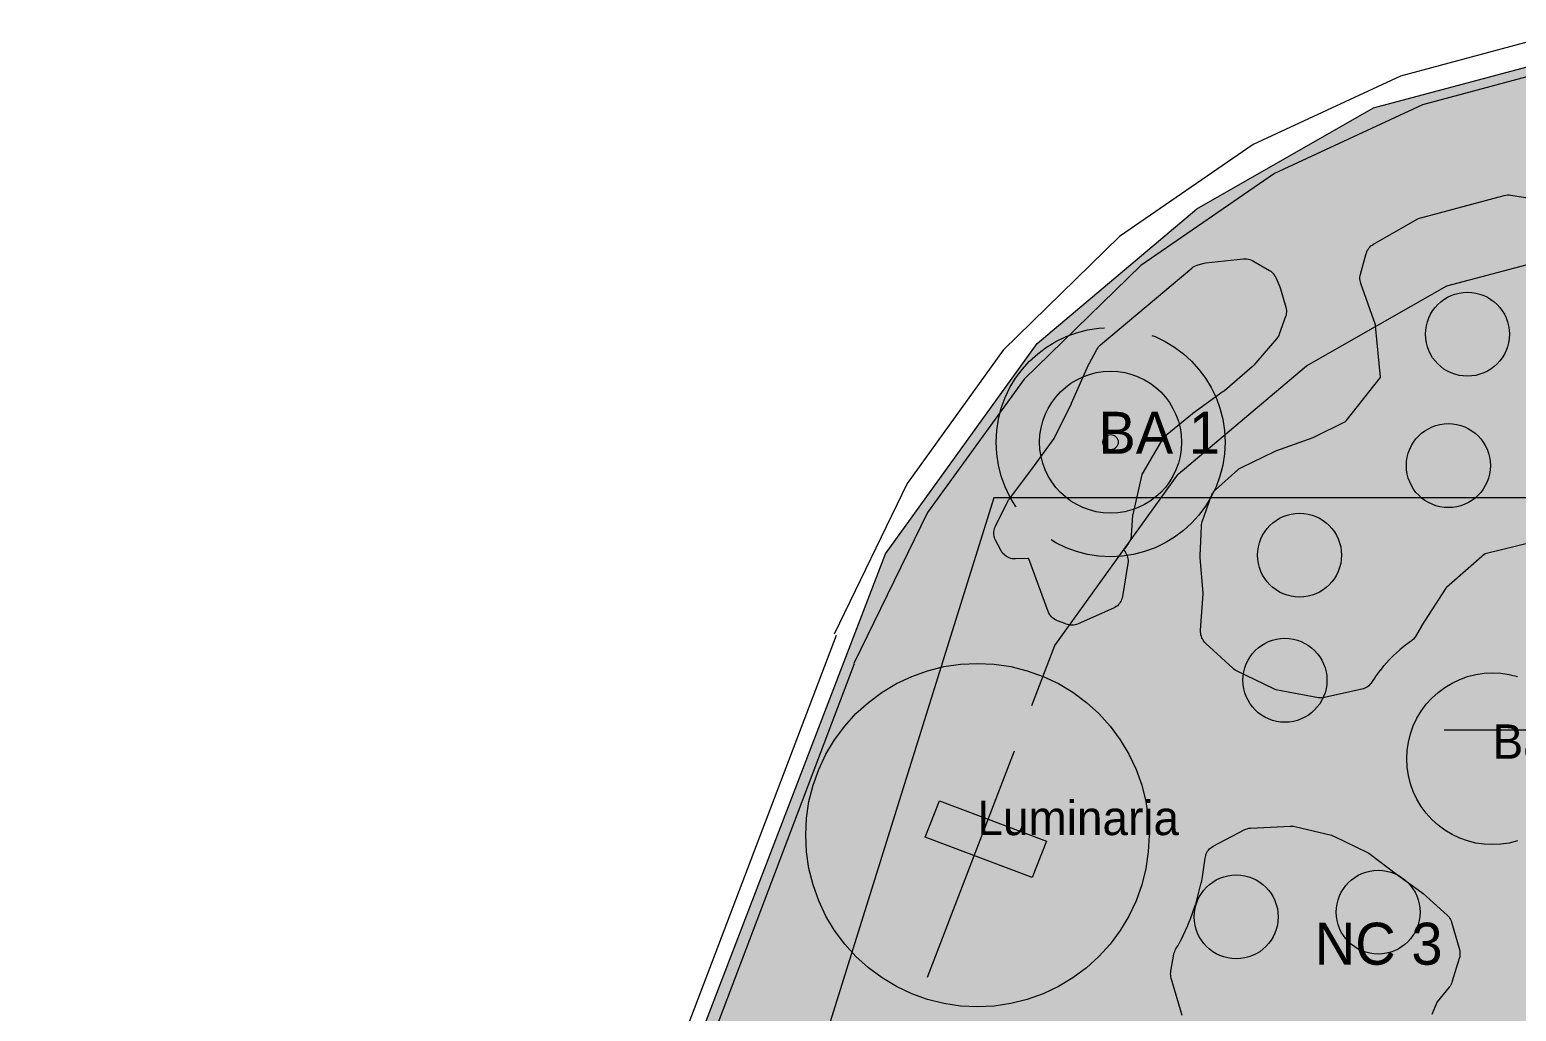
# Model space of a CAD drawing. Header units: metres. Extents: x 1 to 213, y 1 to 147.
# Drawn here: x 69.33 to 77.12, y 48.98 to 54.12 of the extents above; entities that cross this region are included whole.
import ezdxf

# ---------------------------------------------------------------- set-up
doc = ezdxf.new("R2010")
doc.units = ezdxf.units.M
doc.linetypes.add('DASHED', pattern=[1.524, 1.27, -0.254])
doc.layers.get('0').update_dxf_attribs({"lineweight": 0, "plot": 0})
for name, color, linetype, lineweight, plot in [('00-BASE-ARQUITECTURA', 8, 'Continuous', 0, False), ('PJ-ARBUSTOS', 82, 'Continuous', 0, False), ('PJ-COPA-ADULTA', 8, 'DASHED', 0, False), ('PJ-ETIQUETAS', 7, 'Continuous', 0, False), ('PJ-GRAVILLA', 42, 'Continuous', 0, False), ('PJ-HERBACEAS', 212, 'Continuous', 0, False), ('PJ-LIMITE-JARDIN', 7, 'Continuous', 0, False), ('PJ-MASAS', 92, 'Continuous', 0, False), ('PJ-MASAS-RELLENO', 92, 'Continuous', 0, False), ('PJ-PROTEGIDO', 30, 'DASHED', 0, False), ('PJ-RIEGO-SECTORES', 5, 'Continuous', 0, False), ('PJ-VISIBILIDAD', 1, 'DASHED', 0, False)]:
    doc.layers.add(name, color=color, linetype=linetype, lineweight=lineweight, plot=plot)

# ---------------------------------------------------------------- blocks, each defined once
blk = doc.blocks.new('PJ_AM')
blk.add_circle((0, 0), 0.22)
for tag, p, height in [('CODIGO', (0.15, 0.15), 0.2), ('ESPECIE', (0.15, -0.1), 0.15), ('ZONA', (0.15, -0.3), 0.15)]:
    blk.add_attdef(tag, p, '', height=height)
blk = doc.blocks.new('PJ_NC')
blk.add_circle((0, 0), 0.22)
for tag, p, height in [('CODIGO', (0.15, 0.15), 0.2), ('ESPECIE', (0.15, -0.1), 0.15), ('ZONA', (0.15, -0.3), 0.15)]:
    blk.add_attdef(tag, p, '', height=height)
blk = doc.blocks.new('PJ_BA')
for radius in [0.372, 0.04]:
    blk.add_circle((0, 0), radius)
for tag, p, height in [('CODIGO', (0.15, 0.15), 0.2), ('ESPECIE', (0.15, -0.1), 0.15), ('ZONA', (0.15, -0.3), 0.15)]:
    blk.add_attdef(tag, p, '', height=height)

msp = doc.modelspace()

# ---------------------------------------------------------------- hatches: boundary and pattern name
at = {"layer": 'PJ-GRAVILLA'}
h = msp.add_hatch(dxfattribs=at)
h.set_pattern_fill('GRAVEL', scale=0.03)
h.paths.add_polyline_path([(77.6993, 54.0632), (78.7135, 54.0191), (78.7135, 53.4899), (79.0663, 53.2253), (90.7961, 53.2253), (91.1489, 53.4899), (91.1489, 54.0191), (92.1631, 54.0632), (94.1034, 54.0632), (95.6468, 53.6663), (97.0579, 52.6962), (98.1163, 51.3291), (101.2913, 42.642), (101.0708, 42.4656), (70.5996, 42.4656), (70.5555, 42.8184), (70.8201, 43.568), (73.8187, 51.3732), (74.6125, 52.4757), (75.4503, 53.1812), (76.3764, 53.7104), (77.6993, 54.0632)])
at = {"layer": 'PJ-MASAS-RELLENO'}
for points in [[(75.4974, 50.904), (75.4921, 50.9095), (75.4872, 50.9154), (75.483, 50.9218), (75.4794, 50.9285), (75.4771, 50.9333), (75.474, 50.941), (75.4717, 50.9489), (75.4702, 50.957), (75.4695, 50.9652), (75.4697, 50.9734), (75.4838, 51.165), (75.4839, 51.1666), (75.4838, 51.1682), (75.4676, 51.3535), (75.4674, 51.3637), (75.4738, 51.5187), (75.4745, 51.5266), (75.476, 51.5344), (75.4782, 51.5419), (75.5254, 51.6762), (75.5284, 51.6837), (75.5322, 51.6908), (75.5367, 51.6975), (75.5419, 51.7038), (75.5477, 51.7094), (75.665, 51.8138), (75.6707, 51.8185), (75.6769, 51.8226), (75.6835, 51.8261), (75.8567, 51.9095), (75.864, 51.9126), (76.0593, 51.9837), (76.0633, 51.9854), (76.2286, 52.0671), (76.2305, 52.0682), (76.232, 52.0698), (76.4114, 52.2957), (76.4125, 52.2972), (76.4124, 52.2991), (76.3872, 52.5682), (76.3868, 52.5706), (76.3861, 52.573), (76.3094, 52.7908), (76.3071, 52.7986), (76.3056, 52.8065), (76.3049, 52.8146), (76.305, 52.8227), (76.306, 52.8308), (76.3077, 52.8387), (76.3379, 52.9476), (76.3403, 52.955), (76.3435, 52.9622), (76.3473, 52.969), (76.3518, 52.9754), (76.3569, 52.9813), (76.3626, 52.9867), (76.3687, 52.9915), (76.3753, 52.9957), (76.6049, 53.1269), (76.6111, 53.1301), (76.6174, 53.1327), (76.624, 53.1348), (77.0615, 53.2514), (77.0698, 53.2532), (77.0782, 53.254), (77.0867, 53.254), (77.0951, 53.2531), (77.2383, 53.2294), (77.2402, 53.2292), (77.2422, 53.2292), (77.4455, 53.235), (77.448, 53.2352), (77.6323, 53.252), (77.6395, 53.2523), (77.6467, 53.252), (77.6539, 53.251), (77.6609, 53.2494), (77.8186, 53.2057), (77.826, 53.2032), (77.8332, 53.2), (77.84, 53.1962), (77.8465, 53.1916), (77.8524, 53.1865), (77.8578, 53.1808), (77.9523, 53.071), (77.9572, 53.0647), (77.9614, 53.058), (77.965, 53.0509), (77.9678, 53.0434), (77.9699, 53.0358), (77.9712, 53.0279), (77.9717, 53.02), (77.9738, 52.8728), (77.9735, 52.8647), (77.9724, 52.8568), (77.9705, 52.849), (77.9037, 52.6228), (77.9032, 52.6209), (77.9035, 52.619), (77.9544, 52.3587), (77.9549, 52.3567), (77.9559, 52.3548), (78.0106, 52.2558), (78.0118, 52.2539), (78.0132, 52.2522), (78.1606, 52.0857), (78.1619, 52.0844), (78.1633, 52.0832), (78.362, 51.9288), (78.3648, 51.9265), (78.5429, 51.7747), (78.5482, 51.7697), (78.553, 51.7643), (78.5573, 51.7585), (78.6614, 51.604), (78.6656, 51.5971), (78.6691, 51.5897), (78.6718, 51.5821), (78.6737, 51.5742), (78.7061, 51.4034), (78.7071, 51.3962), (78.7075, 51.3889), (78.7072, 51.3816), (78.6875, 51.1529), (78.6865, 51.1458), (78.685, 51.1389), (78.6828, 51.1321), (78.68, 51.1255), (78.5825, 50.9203), (78.579, 50.9138), (78.5749, 50.9076), (78.5703, 50.9018), (78.434, 50.7468), (78.4292, 50.7418), (78.4239, 50.7371), (78.4182, 50.733), (78.2514, 50.6223), (78.244, 50.6179), (78.2361, 50.6144), (78.2279, 50.6117), (78.2195, 50.6099), (78.0322, 50.5807), (78.024, 50.5799), (78.0158, 50.5799), (78.0076, 50.5807), (77.9996, 50.5824), (77.9918, 50.5848), (77.9842, 50.5881), (77.8299, 50.6648), (77.8229, 50.6688), (77.8163, 50.6734), (77.8102, 50.6786), (77.8047, 50.6845), (77.7998, 50.6908), (77.7955, 50.6977), (77.792, 50.7049), (77.7182, 50.8765), (77.7152, 50.8848), (77.6405, 51.1299), (77.6398, 51.1316), (77.6388, 51.1331), (77.4715, 51.3435), (77.4703, 51.3449), (77.4686, 51.3456), (77.2211, 51.4366), (77.2193, 51.4372), (77.2173, 51.4368), (76.9613, 51.3729), (76.9596, 51.3724), (76.9581, 51.3712), (76.7579, 51.197), (76.7565, 51.1957), (76.7554, 51.1941), (76.6281, 50.996), (76.6273, 50.9947), (76.5955, 50.9409), (76.5909, 50.9338), (76.5854, 50.9273), (76.5794, 50.9213), (76.5727, 50.9161), (76.5705, 50.9145), (76.5366, 50.8894), (76.5351, 50.8882), (76.5138, 50.8708), (76.5123, 50.8695), (76.4811, 50.8411), (76.4796, 50.8398), (76.4602, 50.8204), (76.4589, 50.8189), (76.4305, 50.7877), (76.4292, 50.7862), (76.4118, 50.7649), (76.4106, 50.7634), (76.3855, 50.7295), (76.3843, 50.7279), (76.3691, 50.7051), (76.368, 50.7034), (76.3668, 50.7014), (76.3623, 50.6947), (76.3571, 50.6885), (76.3514, 50.6828), (76.345, 50.6777), (76.3382, 50.6733), (76.331, 50.6696), (76.3234, 50.6666), (76.3156, 50.6645), (76.119, 50.6207), (76.1111, 50.6193), (76.103, 50.6188), (76.095, 50.6191), (76.087, 50.6201), (75.8733, 50.6599), (75.8665, 50.6615), (75.8598, 50.6637), (75.8533, 50.6664), (75.6578, 50.7605), (75.6508, 50.7643), (75.6442, 50.7688), (75.6381, 50.7739), (75.4974, 50.904)], [(74.3953, 51.4461), (74.3921, 51.453), (74.3895, 51.4601), (74.3877, 51.4674), (74.3865, 51.4749), (74.3861, 51.4824), (74.3863, 51.49), (74.3873, 51.4975), (74.389, 51.5049), (74.3914, 51.5121), (74.3944, 51.519), (74.4596, 51.65), (74.4633, 51.6565), (74.4675, 51.6627), (74.5845, 51.8165), (74.585, 51.8173), (74.7016, 51.9786), (74.7025, 51.9799), (74.7033, 51.9814), (74.7927, 52.162), (74.7934, 52.1634), (74.883, 52.3636), (74.8856, 52.3688), (74.9265, 52.4451), (74.9304, 52.4516), (74.9349, 52.4577), (74.9399, 52.4634), (74.9455, 52.4685), (75.423, 52.8706), (75.4295, 52.8756), (75.4365, 52.8798), (75.4438, 52.8833), (75.4515, 52.886), (75.4818, 52.8952), (75.489, 52.897), (75.4963, 52.8981), (75.6948, 52.9196), (75.7033, 52.9201), (75.7117, 52.9196), (75.7201, 52.9183), (75.7283, 52.9161), (75.7362, 52.913), (75.7438, 52.9091), (75.8304, 52.8585), (75.8373, 52.8539), (75.8438, 52.8487), (75.8497, 52.8428), (75.8549, 52.8363), (75.8594, 52.8293), (75.8632, 52.8218), (75.8849, 52.7727), (75.8886, 52.7626), (75.9165, 52.666), (75.9184, 52.6578), (75.9195, 52.6495), (75.9196, 52.6412), (75.9189, 52.6328), (75.9174, 52.6246), (75.9149, 52.6166), (75.882, 52.5253), (75.8792, 52.5185), (75.8758, 52.5121), (75.8718, 52.506), (75.8673, 52.5002), (75.7479, 52.3615), (75.7439, 52.3571), (75.7395, 52.3531), (75.5945, 52.2279), (75.5887, 52.2234), (75.4287, 52.109), (75.4265, 52.1073), (75.2739, 51.981), (75.2727, 51.9799), (75.2717, 51.9784), (75.1629, 51.7933), (75.1619, 51.7915), (75.1614, 51.7895), (75.1138, 51.58), (75.1135, 51.5785), (75.1133, 51.5769), (75.1065, 51.4712), (75.1057, 51.4638), (75.1041, 51.4565), (75.102, 51.4494), (75.0991, 51.4425), (75.0956, 51.4359), (75.0916, 51.4297), (75.0703, 51.4001), (75.0692, 51.3985), (75.067, 51.3952), (75.0661, 51.3935), (75.0687, 51.3907), (75.0687, 51.3907), (75.0688, 51.3905), (75.0739, 51.3844), (75.0783, 51.3777), (75.082, 51.3707), (75.085, 51.3633), (75.0873, 51.3556), (75.0888, 51.3478), (75.0895, 51.3398), (75.0894, 51.3318), (75.0885, 51.3239), (75.06, 51.1496), (75.0583, 51.1418), (75.0559, 51.1343), (75.0527, 51.127), (75.0489, 51.1201), (75.0443, 51.1136), (75.0392, 51.1076), (75.0335, 51.1021), (75.0272, 51.0972), (75.0205, 51.093), (75.0135, 51.0894), (74.8276, 51.0069), (74.82, 51.004), (74.8122, 51.0018), (74.8042, 51.0005), (74.7961, 51), (74.788, 51.0003), (74.78, 51.0014), (74.7721, 51.0034), (74.7645, 51.0061), (74.7464, 51.0136), (74.7446, 51.0143), (74.7198, 51.0231), (74.7126, 51.0261), (74.7058, 51.0298), (74.6993, 51.0341), (74.6933, 51.039), (74.6877, 51.0445), (74.6828, 51.0504), (74.6784, 51.0569), (74.6747, 51.0637), (74.6717, 51.0709), (74.5698, 51.348), (74.5691, 51.3497), (74.5672, 51.3497), (74.4991, 51.3469), (74.4909, 51.347), (74.4828, 51.3479), (74.4748, 51.3497), (74.467, 51.3522), (74.4595, 51.3556), (74.4524, 51.3597), (74.4457, 51.3645), (74.4396, 51.3699), (74.4341, 51.376), (74.4292, 51.3825), (74.425, 51.3896), (74.3953, 51.4461)], [(75.4935, 49.7786), (75.4946, 49.7864), (75.4966, 49.794), (75.4992, 49.8014), (75.5026, 49.8086), (75.5067, 49.8153), (75.5114, 49.8216), (75.5167, 49.8275), (75.5226, 49.8327), (75.5289, 49.8374), (75.5357, 49.8414), (75.6981, 49.9274), (75.706, 49.931), (75.7143, 49.9338), (75.7228, 49.9356), (75.7315, 49.9365), (75.9414, 49.9471), (75.949, 49.9472), (75.9566, 49.9465), (75.9641, 49.9451), (76.1552, 49.8993), (76.1636, 49.8968), (76.1718, 49.8933), (76.3447, 49.8085), (76.3515, 49.8048), (76.3579, 49.8004), (76.4958, 49.6956), (76.4968, 49.6949), (76.6296, 49.6002), (76.6368, 49.5944), (76.7623, 49.4809), (76.7676, 49.4757), (76.7723, 49.47), (76.7766, 49.4638), (76.7802, 49.4573), (76.7832, 49.4505), (76.7856, 49.4435), (76.8263, 49.3001), (76.8281, 49.2926), (76.8291, 49.2849), (76.8293, 49.2772), (76.8289, 49.2694), (76.8276, 49.2618), (76.8257, 49.2543), (76.7867, 49.1299), (76.7841, 49.1228), (76.7808, 49.1159), (76.7769, 49.1094), (76.7723, 49.1032), (76.7092, 49.026), (76.708, 49.0244), (76.7072, 49.0226), (76.6821, 48.9609), (76.6815, 48.9592), (76.6814, 48.9573), (76.6798, 48.8531), (76.6792, 48.8441), (76.6775, 48.8353), (76.6749, 48.8267), (76.6223, 48.6834), (76.619, 48.6757), (76.6149, 48.6683), (76.61, 48.6615), (76.6045, 48.6551), (76.5983, 48.6494), (76.4535, 48.5291), (76.4473, 48.5244), (76.4406, 48.5204), (76.4335, 48.517), (76.4262, 48.5143), (76.2544, 48.4608), (76.2462, 48.4588), (76.2379, 48.4576), (76.2295, 48.4572), (76.066, 48.4595), (76.0587, 48.4599), (76.0515, 48.461), (76.0444, 48.4628), (75.8811, 48.511), (75.8749, 48.5131), (75.8689, 48.5157), (75.6811, 48.6066), (75.6747, 48.6101), (75.6686, 48.6142), (75.6629, 48.6187), (75.5117, 48.7527), (75.5049, 48.7594), (75.4991, 48.7669), (75.3839, 48.9323), (75.3793, 48.9397), (75.3756, 48.9475), (75.3727, 48.9556), (75.3158, 49.1509), (75.3141, 49.1581), (75.313, 49.1655), (75.3126, 49.1729), (75.3129, 49.1803), (75.3139, 49.1876), (75.3301, 49.2766), (75.3317, 49.2836), (75.334, 49.2905), (75.3368, 49.2971), (75.3402, 49.3034), (75.3505, 49.3207), (75.3515, 49.3224), (75.3645, 49.3466), (75.3653, 49.3484), (75.4023, 49.4264), (75.4031, 49.4282), (75.4136, 49.4536), (75.4143, 49.4554), (75.4434, 49.5368), (75.444, 49.5386), (75.452, 49.5649), (75.4525, 49.5668), (75.4735, 49.6506), (75.4739, 49.6525), (75.4793, 49.6794), (75.4796, 49.6814), (75.4923, 49.7668), (75.4925, 49.7687), (75.4935, 49.7786)]]:
    msp.add_hatch(color=7, dxfattribs=at).paths.add_polyline_path(points)

# ---------------------------------------------------------------- linework, layer by layer
at = {"layer": '00-BASE-ARQUITECTURA'}
for points in [[(88.5472, 53.6469), (88.5472, 51.6678), (74.3867, 51.6678), (72.8415, 46.7254), (52.1511, 46.7254), (52.1511, 98.3297), (67.7827, 98.3297)], [(78.2231, 54.1761), (77.3493, 54.0994), (76.5178, 53.8765), (75.7444, 53.5185), (75.045, 53.0363), (74.4354, 52.4407), (73.9315, 51.7427), (73.5492, 50.9532)], [(78.3415, 54.0279), (77.466, 53.9498), (76.6327, 53.726), (75.8575, 53.3672), (75.1561, 52.8844), (74.5443, 52.2883), (74.0378, 51.5899), (73.6524, 50.7999)], [(70.3121, 42.4074), (73.5612, 50.9481)], [(70.4603, 42.3756), (73.6564, 50.8)], [(77.1807, 50.4507), (76.7468, 50.4507)]]:
    msp.add_lwpolyline(points, dxfattribs=at)
msp.add_lwpolyline([(74.1009, 50.0803), (74.6619, 49.8686), (74.5878, 49.6781), (74.0269, 49.8898)], close=True, dxfattribs=at)
at = {"layer": 'PJ-COPA-ADULTA'}
msp.add_circle((74.9979, 51.9587), 0.6, dxfattribs=at)
at = {"layer": 'PJ-LIMITE-JARDIN'}
msp.add_lwpolyline([(77.6993, 54.0632), (78.7135, 54.0191), (78.7135, 53.4899), (79.0663, 53.2253), (90.7961, 53.2253), (91.1489, 53.4899), (91.1489, 54.0191), (92.1631, 54.0632), (94.1034, 54.0632), (95.6468, 53.6663), (97.0579, 52.6962), (98.1163, 51.3291), (101.2913, 42.642), (101.0708, 42.4656), (70.5996, 42.4656), (70.5555, 42.8184), (70.8201, 43.568), (73.8187, 51.3732), (74.6125, 52.4757), (75.4503, 53.1812), (76.3764, 53.7104), (77.6993, 54.0632)], close=True, dxfattribs=at)
at = {"layer": 'PJ-MASAS'}
for points in [[(77.2173, 51.4368), (76.9613, 51.3729), (76.9596, 51.3724), (76.9581, 51.3712), (76.7579, 51.197), (76.7565, 51.1957), (76.7554, 51.1941), (76.6281, 50.996), (76.6273, 50.9947), (76.5955, 50.9409), (76.5909, 50.9338), (76.5854, 50.9273), (76.5794, 50.9213), (76.5727, 50.9161), (76.5705, 50.9145), (76.5366, 50.8894), (76.5351, 50.8882), (76.5138, 50.8708), (76.5123, 50.8695), (76.4811, 50.8411), (76.4796, 50.8398), (76.4602, 50.8204), (76.4589, 50.8189), (76.4305, 50.7877), (76.4292, 50.7862), (76.4118, 50.7649), (76.4106, 50.7634), (76.3855, 50.7295), (76.3843, 50.7279), (76.3691, 50.7051), (76.368, 50.7034), (76.3668, 50.7014), (76.3623, 50.6947), (76.3571, 50.6885), (76.3514, 50.6828), (76.345, 50.6777), (76.3382, 50.6733), (76.331, 50.6696), (76.3234, 50.6666), (76.3156, 50.6645), (76.119, 50.6207), (76.1111, 50.6193), (76.103, 50.6188), (76.095, 50.6191), (76.087, 50.6201), (75.8733, 50.6599), (75.8665, 50.6615), (75.8598, 50.6637), (75.8533, 50.6664), (75.6578, 50.7605), (75.6508, 50.7643), (75.6442, 50.7688), (75.6381, 50.7739), (75.4974, 50.904), (75.4974, 50.904), (75.4921, 50.9095), (75.4872, 50.9154), (75.483, 50.9218), (75.4794, 50.9285), (75.4771, 50.9333), (75.474, 50.941), (75.4717, 50.9489), (75.4702, 50.957), (75.4695, 50.9652), (75.4697, 50.9734), (75.4838, 51.165), (75.4839, 51.1666), (75.4838, 51.1682), (75.4676, 51.3535), (75.4674, 51.3637), (75.4738, 51.5187), (75.4745, 51.5266), (75.476, 51.5344), (75.4782, 51.5419), (75.5254, 51.6762), (75.5284, 51.6837), (75.5322, 51.6908), (75.5367, 51.6975), (75.5419, 51.7038), (75.5477, 51.7094), (75.665, 51.8138), (75.6707, 51.8185), (75.6769, 51.8226), (75.6835, 51.8261), (75.8567, 51.9095), (75.864, 51.9126), (76.0593, 51.9837), (76.0633, 51.9854), (76.2286, 52.0671), (76.2305, 52.0682), (76.232, 52.0698), (76.4114, 52.2957), (76.4125, 52.2972), (76.4124, 52.2991), (76.3872, 52.5682), (76.3868, 52.5706), (76.3861, 52.573), (76.3094, 52.7908), (76.3071, 52.7986), (76.3056, 52.8065), (76.3049, 52.8146), (76.305, 52.8227), (76.306, 52.8308), (76.3077, 52.8387), (76.3379, 52.9476), (76.3403, 52.955), (76.3435, 52.9622), (76.3473, 52.969), (76.3518, 52.9754), (76.3569, 52.9813), (76.3626, 52.9867), (76.3687, 52.9915), (76.3753, 52.9957), (76.6049, 53.1269), (76.6111, 53.1301), (76.6174, 53.1327), (76.624, 53.1348), (77.0615, 53.2514), (77.0698, 53.2532), (77.0782, 53.254), (77.0867, 53.254), (77.0951, 53.2531), (77.2383, 53.2294)], [(75.3727, 48.9556), (75.3158, 49.1509), (75.3141, 49.1581), (75.313, 49.1655), (75.3126, 49.1729), (75.3129, 49.1803), (75.3139, 49.1876), (75.3301, 49.2766), (75.3317, 49.2836), (75.334, 49.2905), (75.3368, 49.2971), (75.3402, 49.3034), (75.3505, 49.3207), (75.3515, 49.3224), (75.3645, 49.3466), (75.3653, 49.3484), (75.4023, 49.4264), (75.4031, 49.4282), (75.4136, 49.4536), (75.4143, 49.4554), (75.4434, 49.5368), (75.444, 49.5386), (75.452, 49.5649), (75.4525, 49.5668), (75.4735, 49.6506), (75.4739, 49.6525), (75.4793, 49.6794), (75.4796, 49.6814), (75.4923, 49.7668), (75.4925, 49.7687), (75.4935, 49.7786), (75.4935, 49.7786), (75.4946, 49.7864), (75.4966, 49.794), (75.4992, 49.8014), (75.5026, 49.8086), (75.5067, 49.8153), (75.5114, 49.8216), (75.5167, 49.8275), (75.5226, 49.8327), (75.5289, 49.8374), (75.5357, 49.8414), (75.6981, 49.9274), (75.706, 49.931), (75.7143, 49.9338), (75.7228, 49.9356), (75.7315, 49.9365), (75.9414, 49.9471), (75.949, 49.9472), (75.9566, 49.9465), (75.9641, 49.9451), (76.1552, 49.8993), (76.1636, 49.8968), (76.1718, 49.8933), (76.3447, 49.8085), (76.3515, 49.8048), (76.3579, 49.8004), (76.4958, 49.6956), (76.4968, 49.6949), (76.6296, 49.6002), (76.6368, 49.5944), (76.7623, 49.4809), (76.7676, 49.4757), (76.7723, 49.47), (76.7766, 49.4638), (76.7802, 49.4573), (76.7832, 49.4505), (76.7856, 49.4435), (76.8263, 49.3001), (76.8281, 49.2926), (76.8291, 49.2849), (76.8293, 49.2772), (76.8289, 49.2694), (76.8276, 49.2618), (76.8257, 49.2543), (76.7867, 49.1299), (76.7841, 49.1228), (76.7808, 49.1159), (76.7769, 49.1094), (76.7723, 49.1032), (76.7092, 49.026), (76.708, 49.0244), (76.7072, 49.0226), (76.6821, 48.9609)]]:
    msp.add_lwpolyline(points, dxfattribs=at)
msp.add_lwpolyline([(74.3953, 51.4461), (74.3921, 51.453), (74.3895, 51.4601), (74.3877, 51.4674), (74.3865, 51.4749), (74.3861, 51.4824), (74.3863, 51.49), (74.3873, 51.4975), (74.389, 51.5049), (74.3914, 51.5121), (74.3944, 51.519), (74.4596, 51.65), (74.4633, 51.6565), (74.4675, 51.6627), (74.5845, 51.8165), (74.585, 51.8173), (74.7016, 51.9786), (74.7025, 51.9799), (74.7033, 51.9814), (74.7927, 52.162), (74.7934, 52.1634), (74.883, 52.3636), (74.8856, 52.3688), (74.9265, 52.4451), (74.9304, 52.4516), (74.9349, 52.4577), (74.9399, 52.4634), (74.9455, 52.4685), (75.423, 52.8706), (75.4295, 52.8756), (75.4365, 52.8798), (75.4438, 52.8833), (75.4515, 52.886), (75.4818, 52.8952), (75.489, 52.897), (75.4963, 52.8981), (75.6948, 52.9196), (75.7033, 52.9201), (75.7117, 52.9196), (75.7201, 52.9183), (75.7283, 52.9161), (75.7362, 52.913), (75.7438, 52.9091), (75.8304, 52.8585), (75.8373, 52.8539), (75.8438, 52.8487), (75.8497, 52.8428), (75.8549, 52.8363), (75.8594, 52.8293), (75.8632, 52.8218), (75.8849, 52.7727), (75.8886, 52.7626), (75.9165, 52.666), (75.9184, 52.6578), (75.9195, 52.6495), (75.9196, 52.6412), (75.9189, 52.6328), (75.9174, 52.6246), (75.9149, 52.6166), (75.882, 52.5253), (75.8792, 52.5185), (75.8758, 52.5121), (75.8718, 52.506), (75.8673, 52.5002), (75.7479, 52.3615), (75.7439, 52.3571), (75.7395, 52.3531), (75.5945, 52.2279), (75.5887, 52.2234), (75.4287, 52.109), (75.4265, 52.1073), (75.2739, 51.981), (75.2727, 51.9799), (75.2717, 51.9784), (75.1629, 51.7933), (75.1619, 51.7915), (75.1614, 51.7895), (75.1138, 51.58), (75.1135, 51.5785), (75.1133, 51.5769), (75.1065, 51.4712), (75.1057, 51.4638), (75.1041, 51.4565), (75.102, 51.4494), (75.0991, 51.4425), (75.0956, 51.4359), (75.0916, 51.4297), (75.0703, 51.4001), (75.0692, 51.3985), (75.067, 51.3952), (75.0661, 51.3935), (75.0687, 51.3907), (75.0687, 51.3907), (75.0688, 51.3905), (75.0739, 51.3844), (75.0783, 51.3777), (75.082, 51.3707), (75.085, 51.3633), (75.0873, 51.3556), (75.0888, 51.3478), (75.0895, 51.3398), (75.0894, 51.3318), (75.0885, 51.3239), (75.06, 51.1496), (75.0583, 51.1418), (75.0559, 51.1343), (75.0527, 51.127), (75.0489, 51.1201), (75.0443, 51.1136), (75.0392, 51.1076), (75.0335, 51.1021), (75.0272, 51.0972), (75.0205, 51.093), (75.0135, 51.0894), (74.8276, 51.0069), (74.82, 51.004), (74.8122, 51.0018), (74.8042, 51.0005), (74.7961, 51), (74.788, 51.0003), (74.78, 51.0014), (74.7721, 51.0034), (74.7645, 51.0061), (74.7464, 51.0136), (74.7446, 51.0143), (74.7198, 51.0231), (74.7126, 51.0261), (74.7058, 51.0298), (74.6993, 51.0341), (74.6933, 51.039), (74.6877, 51.0445), (74.6828, 51.0504), (74.6784, 51.0569), (74.6747, 51.0637), (74.6717, 51.0709), (74.5698, 51.348), (74.5691, 51.3497), (74.5672, 51.3497), (74.4991, 51.3469), (74.4909, 51.347), (74.4828, 51.3479), (74.4748, 51.3497), (74.467, 51.3522), (74.4595, 51.3556), (74.4524, 51.3597), (74.4457, 51.3645), (74.4396, 51.3699), (74.4341, 51.376), (74.4292, 51.3825), (74.425, 51.3896), (74.3953, 51.4461)], close=True, dxfattribs=at)
at = {"layer": 'PJ-PROTEGIDO'}
msp.add_lwpolyline([(75.1957, 49.8118), (75.1827, 49.7244), (75.1612, 49.6387), (75.1315, 49.5556), (75.0937, 49.4757), (75.0483, 49.4), (74.9957, 49.329), (74.9364, 49.2636), (74.871, 49.2043), (74.8, 49.1517), (74.7243, 49.1063), (74.6444, 49.0685), (74.5613, 49.0388), (74.4756, 49.0173), (74.3882, 49.0043), (74.3, 49), (74.2118, 49.0043), (74.1244, 49.0173), (74.0387, 49.0388), (73.9556, 49.0685), (73.8757, 49.1063), (73.8, 49.1517), (73.729, 49.2043), (73.6636, 49.2636), (73.6043, 49.329), (73.5517, 49.4), (73.5063, 49.4757), (73.4685, 49.5556), (73.4388, 49.6387), (73.4173, 49.7244), (73.4043, 49.8118), (73.4, 49.9), (73.4043, 49.9882), (73.4173, 50.0756), (73.4388, 50.1613), (73.4685, 50.2444), (73.5063, 50.3243), (73.5517, 50.4), (73.6043, 50.471), (73.6636, 50.5364), (73.729, 50.5957), (73.8, 50.6483), (73.8757, 50.6937), (73.9556, 50.7315), (74.0387, 50.7612), (74.1244, 50.7827), (74.2118, 50.7957), (74.3, 50.8), (74.3882, 50.7957), (74.4756, 50.7827), (74.5613, 50.7612), (74.6444, 50.7315), (74.7243, 50.6937), (74.8, 50.6483), (74.871, 50.5957), (74.9364, 50.5364), (74.9957, 50.471), (75.0483, 50.4), (75.0937, 50.3243), (75.1315, 50.2444), (75.1612, 50.1613), (75.1827, 50.0756), (75.1957, 49.9882), (75.2, 49.9), (75.1957, 49.8118)], close=True, dxfattribs=at)
msp.add_lwpolyline([(77.1306, 49.8694), (77.0878, 49.8586), (77.0441, 49.8522), (77, 49.85), (76.9559, 49.8522), (76.9122, 49.8586), (76.8694, 49.8694), (76.8278, 49.8843), (76.7879, 49.9031), (76.75, 49.9258), (76.7145, 49.9521), (76.6818, 49.9818), (76.6521, 50.0145), (76.6258, 50.05), (76.6031, 50.0879), (76.5843, 50.1278), (76.5694, 50.1694), (76.5586, 50.2122), (76.5522, 50.2559), (76.55, 50.3), (76.5522, 50.3441), (76.5586, 50.3878), (76.5694, 50.4306), (76.5843, 50.4722), (76.6031, 50.5121), (76.6258, 50.55), (76.6521, 50.5855), (76.6818, 50.6182), (76.7145, 50.6479), (76.75, 50.6742), (76.7879, 50.6969), (76.8278, 50.7157), (76.8694, 50.7306), (76.9122, 50.7414), (76.9559, 50.7478), (77, 50.75), (77.0441, 50.7478), (77.0878, 50.7414), (77.1306, 50.7306)], dxfattribs=at)
at = {"layer": 'PJ-RIEGO-SECTORES'}
msp.add_lwpolyline([(78.7135, 53.4899), (79.0663, 53.2253), (90.7961, 53.2253), (91.1489, 53.4899), (91.1489, 54.0191), (92.1631, 54.0632), (94.1034, 54.0632), (95.6468, 53.6663), (97.0579, 52.6962), (98.1163, 51.3291), (101.2913, 42.642), (101.0708, 42.4656), (70.5996, 42.4656), (70.5555, 42.8184), (70.8201, 43.568), (73.8187, 51.3732), (74.6125, 52.4757), (75.4503, 53.1812), (76.3764, 53.7104), (77.6993, 54.0632), (78.7135, 54.0191), (78.7135, 53.4899)], close=True, dxfattribs=at)
at = {"layer": 'PJ-VISIBILIDAD'}
msp.add_lwpolyline([(99.9256, 43.4656), (71.852, 43.4656), (71.852, 43.4656), (74.7058, 50.8939), (75.3515, 51.7907), (76.0251, 52.3579), (76.7596, 52.7776), (77.8089, 53.0575), (77.8133, 53.0573), (77.8433, 52.9972), (77.8986, 52.9103), (77.9625, 52.8296), (78.0344, 52.7559), (78.1135, 52.6899), (78.4663, 52.4253), (78.5423, 52.3736), (78.6227, 52.3291), (78.7068, 52.2922), (78.794, 52.2631), (78.8835, 52.2422), (78.9745, 52.2295), (79.0663, 52.2253), (90.7961, 52.2253)], dxfattribs=at)

# ---------------------------------------------------------------- block references
at = {"layer": 'PJ-ARBUSTOS'}
msp.add_blockref('PJ_BA', (74.9979, 51.9587), dxfattribs=at)
at = {"layer": 'PJ-HERBACEAS'}
for name, p in [('PJ_AM', (76.8684, 52.5244)), ('PJ_AM', (76.7683, 51.8359)), ('PJ_AM', (75.9884, 51.3668)), ('PJ_AM', (75.9117, 50.7113)), ('PJ_NC', (76.4005, 49.4964)), ('PJ_NC', (75.6565, 49.4718))]:
    msp.add_blockref(name, p, dxfattribs=at)

# ---------------------------------------------------------------- texts
at = {"layer": 'PJ-ETIQUETAS'}
for s, p in [('BA 1', (74.9338, 51.8979)), ('NC 3', (76.0676, 49.221))]:
    msp.add_text(s, height=0.22, dxfattribs=at).set_placement(p)
at = {"layer": 'PJ-PROTEGIDO'}
for s, p in [('Baliza/luminaria piso', (77, 50.3)), ('Luminaria', (74.3, 49.9))]:
    msp.add_text(s, height=0.18, dxfattribs=at).set_placement(p)

doc.saveas('drawing.dxf')
